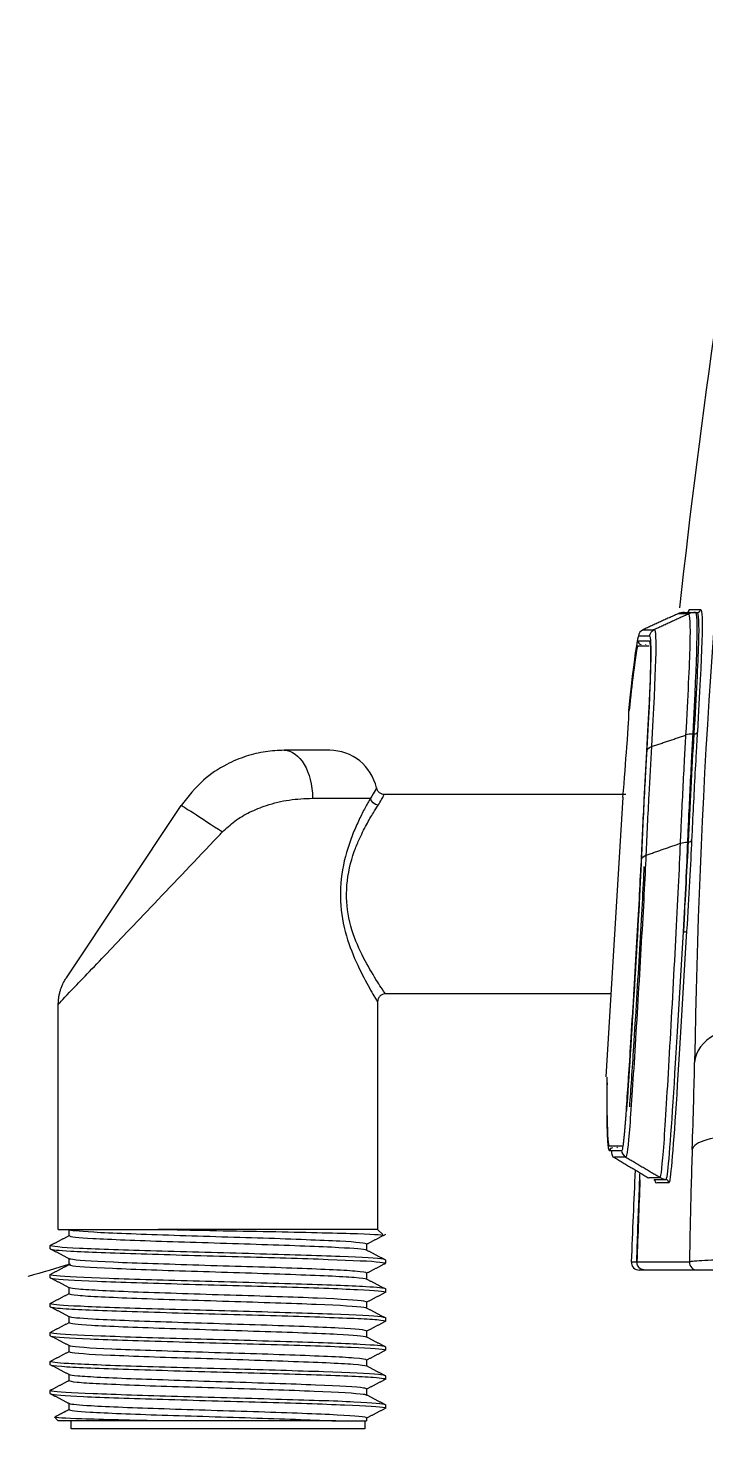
# Model space of a CAD drawing. Header units: millimetres. Extents: x 28 to 2364, y 8 to 1657.
# Drawn here: x 992.2 to 1034.7, y 453.9 to 541.7 of the extents above; entities that cross this region are included whole.
import ezdxf

# ---------------------------------------------------------------- set-up
doc = ezdxf.new("R2010")
doc.units = ezdxf.units.MM
doc.layers.get('0').update_dxf_attribs({"linetype": 'CONTINUOUS'})
doc.layers.add('1', color=7, linetype='CONTINUOUS')

msp = doc.modelspace()

# ---------------------------------------------------------------- linework, layer by layer
for p, q in [((1034.027, 505.086), (1034.148, 505.086)), ((1030.626, 503.086), (1030.605, 503.046)), ((1030.907, 503.086), (1030.892, 503.062)), ((1033.861, 497.475), (1033.948, 497.475)), ((1029.485, 493.507), (1028.421, 475.998)), ((1033.526, 490.704), (1033.591, 490.704)), ((1029.497, 471.658), (1029.436, 471.658)), ((1030.358, 464.414), (1030.352, 464.414)), ((1034.354, 463.898), (1034.281, 463.898))]:
    msp.add_line(p, q)
for centre, major_axis, ratio, start_param, end_param in [((1033.449, 505.286), (0, 0.2), 0.999832, 3.141593, 4.606154), ((1034.148, 505.286), (0, 0.2), 0.999668, 3.141593, 4.604228), ((1030.626, 503.286), (0, 0.2), 0.999832, 1.469058, 3.141593), ((1033.948, 497.627), (0.2, -0.012), 0.76159, 4.758042, 6.237621), ((1033.591, 490.857), (0.2, -0.009), 0.761835, 4.746985, 6.236678), ((1033.276, 485.142), (-0.2, 0.012), 0.29388, 1.588251, 3.110296), ((1036.969, 476.739), (-3, 0.048), 0.766004, 5.33841, 6.230913), ((1036.821, 471.317), (-2.998, 0.098), 0.31411, 4.722694, 6.248696), ((1028.831, 471.358), (0, -0.2), 0.999735, 3.141593, 4.563309), ((1030.511, 464.398), (0, -0.5), 0.999853, 4.675944, 6.283185), ((1034.15, 464.398), (0, -0.5), 0.999508, 4.685472, 6.283185)]:
    msp.add_ellipse(centre, major_axis=major_axis, ratio=ratio, start_param=start_param, end_param=end_param)
for points, degree in [([(1033.049, 505.383), (1034.389, 517.537), (1036.13, 529.644), (1038.273, 541.683)], 3), ([(1037.159, 525.21), (1035.29, 509.14), (1034.237, 493.032), (1033.975, 476.906)], 3), ([(1032.916, 504.995), (1030.747, 504.003)], 1), ([(1033.612, 504.996), (1031.443, 504.007)], 1), ([(1033.332, 505.086), (1033.189, 505.086), (1033.046, 505.055), (1032.917, 504.995)], 3), ([(1034.027, 505.086), (1033.884, 505.086), (1033.742, 505.055), (1033.612, 504.996)], 3), ([(1033.613, 505.18), (1033.628, 505.236), (1033.639, 505.264), (1033.648, 505.264)], 3), ([(1034.027, 505.086), (1034.19, 505.086), (1034.112, 502.334), (1033.861, 497.475)], 3), ([(1034.346, 505.264), (1034.542, 505.264), (1034.442, 502.527), (1034.147, 497.608)], 3), ([(1030.747, 504.003), (1030.59, 503.931), (1030.476, 503.772), (1030.458, 503.6)], 3), ([(1030.983, 496.377), (1031.249, 501.021), (1031.337, 503.615), (1031.154, 503.604)], 3), ([(1031.154, 503.604), (1031.172, 503.777), (1031.286, 503.936), (1031.443, 504.007)], 3), ([(1031.443, 504.007), (1031.629, 504.018), (1031.538, 501.371), (1031.268, 496.681)], 3), ([(1030.41, 502.986), (1030.605, 502.986), (1030.834, 502.986), (1031.105, 502.986)], 3), ([(1031.121, 503.306), (1031.303, 503.306), (1031.218, 500.737), (1030.957, 496.121)], 3), ([(1033.861, 497.472), (1033.715, 497.476), (1033.568, 497.454), (1033.436, 497.41)], 3), ([(1033.591, 490.704), (1033.693, 492.961), (1033.812, 495.218), (1033.948, 497.475)], 3), ([(1030.983, 496.377), (1030.998, 496.509), (1031.111, 496.629), (1031.268, 496.681)], 3), ([(1031.268, 496.681), (1033.435, 497.407)], 1), ([(1030.925, 489.877), (1033.093, 490.633)], 1), ([(1033.093, 490.633), (1033.227, 490.681), (1033.377, 490.706), (1033.526, 490.704)], 3), ([(1033.526, 490.704), (1033.471, 489.232), (1033.379, 487.27), (1033.276, 485.083)], 3), ([(1033.276, 485.083), (1033.409, 487.27), (1033.523, 489.232), (1033.591, 490.704)], 3), ([(1033.79, 490.841), (1033.722, 489.335), (1033.608, 487.347), (1033.476, 485.128)], 3), ([(1030.643, 489.569), (1030.657, 489.701), (1030.768, 489.823), (1030.925, 489.877)], 3), ([(1033.825, 471.448), (1033.895, 473.572), (1033.952, 475.463), (1033.975, 476.906)], 3), ([(1029.436, 471.658), (1029.152, 471.658), (1028.889, 471.658), (1028.645, 471.658)], 3), ([(1029.102, 471.604), (1029.114, 471.574), (1029.126, 471.558), (1029.139, 471.558)], 3), ([(1029.671, 470.974), (1029.527, 471.059), (1029.432, 471.221), (1029.426, 471.388)], 3), ([(1028.89, 470.983), (1031.068, 469.687)], 1), ([(1029.671, 470.974), (1031.819, 469.698)], 1), ([(1030.25, 470.153), (1030.161, 468.241), (1030.081, 466.329), (1030.011, 464.416)], 3), ([(1030.551, 469.556), (1030.481, 467.842), (1030.419, 466.128), (1030.365, 464.414)], 3), ([(1031.819, 469.698), (1031.931, 469.632), (1032.056, 469.587), (1032.185, 469.569)], 3), ([(1032.356, 469.364), (1032.36, 469.461), (1032.282, 469.555), (1032.185, 469.569)], 3), ([(1030.365, 464.398), (1030.365, 464.403), (1030.365, 464.409), (1030.365, 464.414)], 3)]:
    msp.add_open_spline(points, degree=degree)
for points, knots in [([(1033.612, 504.996), (1033.599, 504.996), (1033.586, 504.996), (1033.454, 504.995), (1033.343, 504.995), (1033.197, 504.995), (1033.156, 504.995), (1033.046, 504.995), (1032.979, 504.995), (1032.916, 504.995)], [0, 0, 0, 0, 0.048586, 0.048586, 0.495012, 0.495012, 0.676826, 0.676826, 1, 1, 1, 1]), ([(1033.332, 505.086), (1033.395, 505.086), (1033.461, 505.086), (1033.571, 505.086), (1033.612, 505.086), (1033.769, 505.086), (1033.893, 505.086), (1034.027, 505.086)], [0, 0, 0, 0, 0.323034, 0.323034, 0.50484, 0.50484, 1, 1, 1, 1]), ([(1033.435, 497.407), (1033.564, 499.829), (1033.664, 501.744), (1033.729, 504.334), (1033.695, 504.996), (1033.612, 504.996)], [0, 0, 0, 0, 0.5, 0.5, 1, 1, 1, 1]), ([(1033.648, 505.264), (1033.651, 505.264), (1033.653, 505.264), (1033.665, 505.264), (1033.675, 505.264), (1033.725, 505.264), (1033.767, 505.264), (1033.967, 505.264), (1034.146, 505.264), (1034.346, 505.264)], [0, 0, 0, 0, 0.012583, 0.012583, 0.062915, 0.062915, 0.264245, 0.264245, 1, 1, 1, 1]), ([(1033.948, 497.475), (1034.094, 499.909), (1034.198, 501.838), (1034.273, 504.407), (1034.245, 505.086), (1034.148, 505.086)], [0, 0, 0, 0, 0.5, 0.5, 1, 1, 1, 1]), ([(1030.458, 503.6), (1030.409, 503.603), (1030.249, 502.509), (1029.978, 500.13), (1029.913, 499.539), (1029.847, 498.903)], [0, 0, 0, 0, 0.777557, 0.777557, 1, 1, 1, 1]), ([(1031.154, 503.604), (1031.104, 503.604), (1031.056, 503.603), (1030.917, 503.602), (1030.829, 503.601), (1030.642, 503.6), (1030.546, 503.6), (1030.458, 503.6)], [0, 0, 0, 0, 0.181703, 0.181703, 0.545108, 0.545108, 1, 1, 1, 1]), ([(1030.747, 504.003), (1030.836, 504.003), (1030.932, 504.004), (1031.118, 504.004), (1031.206, 504.005), (1031.346, 504.006), (1031.394, 504.007), (1031.443, 504.007)], [0, 0, 0, 0, 0.454893, 0.454893, 0.818298, 0.818298, 1, 1, 1, 1]), ([(1029.853, 498.935), (1029.911, 499.486), (1029.967, 500), (1030.225, 502.256), (1030.379, 503.306), (1030.427, 503.306)], [0, 0, 0, 0, 0.205873, 0.205873, 1, 1, 1, 1]), ([(1030.41, 502.986), (1030.373, 502.986), (1030.273, 502.354), (1030.055, 500.588), (1029.968, 499.826), (1029.876, 498.964)], [0, 0, 0, 0, 0.652189, 0.652189, 1, 1, 1, 1]), ([(1030.427, 503.306), (1030.429, 503.306), (1030.432, 503.306), (1030.444, 503.306), (1030.454, 503.306), (1030.504, 503.306), (1030.545, 503.306), (1030.745, 503.306), (1030.922, 503.306), (1031.121, 503.306)], [0, 0, 0, 0, 0.012582, 0.012582, 0.06291, 0.06291, 0.264222, 0.264222, 1, 1, 1, 1]), ([(1029.485, 493.507), (1029.577, 494.644), (1029.664, 495.752), (1029.821, 497.892), (1029.869, 498.699), (1029.854, 498.893), (1029.851, 498.904), (1029.847, 498.903)], [0, 0, 0, 0, 0.39134, 0.39134, 0.926322, 0.926322, 1, 1, 1, 1]), ([(1033.861, 497.475), (1033.833, 496.976), (1033.805, 496.477), (1033.745, 495.347), (1033.712, 494.717), (1033.65, 493.455), (1033.62, 492.824), (1033.569, 491.697), (1033.547, 491.201), (1033.526, 490.704)], [0, 0, 0, 0, 0.221088, 0.221088, 0.500593, 0.500593, 0.780098, 0.780098, 1, 1, 1, 1]), ([(1034.147, 497.608), (1034.141, 497.522), (1034.136, 497.436), (1034.111, 497.005), (1034.091, 496.66), (1033.992, 494.935), (1033.919, 493.555), (1033.831, 491.73), (1033.81, 491.285), (1033.79, 490.841)], [0, 0, 0, 0, 0.03823, 0.03823, 0.191152, 0.191152, 0.802845, 0.802845, 1, 1, 1, 1]), ([(1031.268, 496.681), (1031.21, 495.678), (1031.155, 494.675), (1031.071, 493.039), (1031.04, 492.407), (1030.981, 491.142), (1030.952, 490.51), (1030.925, 489.877)], [0, 0, 0, 0, 0.442361, 0.442361, 0.72118, 0.72118, 1, 1, 1, 1]), ([(1033.093, 490.633), (1033.114, 491.131), (1033.137, 491.629), (1033.189, 492.758), (1033.22, 493.39), (1033.284, 494.652), (1033.317, 495.283), (1033.379, 496.412), (1033.407, 496.91), (1033.435, 497.407)], [0, 0, 0, 0, 0.220532, 0.220532, 0.500091, 0.500091, 0.779649, 0.779649, 1, 1, 1, 1]), ([(1030.957, 496.121), (1030.952, 496.035), (1030.947, 495.949), (1030.923, 495.517), (1030.904, 495.172), (1030.811, 493.446), (1030.743, 492.066), (1030.661, 490.239), (1030.642, 489.793), (1030.623, 489.348)], [0, 0, 0, 0, 0.03822, 0.03822, 0.191098, 0.191098, 0.802616, 0.802616, 1, 1, 1, 1]), ([(1030.643, 489.569), (1030.67, 490.202), (1030.698, 490.835), (1030.757, 492.1), (1030.788, 492.733), (1030.871, 494.37), (1030.925, 495.374), (1030.983, 496.377)], [0, 0, 0, 0, 0.278812, 0.278812, 0.557623, 0.557623, 1, 1, 1, 1]), ([(1031.819, 469.698), (1031.871, 469.699), (1031.958, 470.466), (1032.162, 473.214), (1032.275, 475.202), (1032.539, 479.766), (1032.677, 482.253), (1032.918, 486.931), (1033.027, 489.06), (1033.093, 490.633)], [0, 0, 0, 0, 0.25, 0.25, 0.5, 0.5, 0.75, 0.75, 1, 1, 1, 1]), ([(1030.925, 489.877), (1030.864, 488.455), (1030.757, 486.518), (1030.514, 482.337), (1030.376, 480.046), (1030.125, 475.978), (1030.008, 474.17), (1029.81, 471.658), (1029.729, 470.971), (1029.671, 470.974)], [0, 0, 0, 0, 0.25, 0.25, 0.5, 0.5, 0.75, 0.75, 1, 1, 1, 1]), ([(1029.706, 473.904), (1029.851, 475.847), (1030.031, 478.778), (1030.388, 484.691), (1030.561, 487.628), (1030.643, 489.569)], [0, 0, 0, 0, 0.5, 0.5, 1, 1, 1, 1]), ([(1030.623, 489.348), (1030.543, 487.438), (1030.376, 484.557), (1030.027, 478.742), (1029.85, 475.848), (1029.706, 473.904)], [0, 0, 0, 0, 0.5, 0.5, 1, 1, 1, 1]), ([(1029.712, 474.1), (1029.794, 475.191), (1029.886, 476.597), (1030.102, 480.02), (1030.23, 482.137), (1030.456, 486.008), (1030.553, 487.789), (1030.609, 489.104)], [0, 0, 0, 0, 0.291405, 0.291405, 0.645703, 0.645703, 1, 1, 1, 1]), ([(1029.913, 474.133), (1029.99, 475.167), (1030.077, 476.471), (1030.29, 479.806), (1030.424, 481.99), (1030.661, 485.989), (1030.765, 487.849), (1030.822, 489.18)], [0, 0, 0, 0, 0.270949, 0.270949, 0.635474, 0.635474, 1, 1, 1, 1]), ([(1032.185, 469.569), (1032.283, 469.567), (1032.44, 471.451), (1032.824, 477.429), (1033.067, 481.482), (1033.276, 485.083)], [0, 0, 0, 0, 0.5, 0.5, 1, 1, 1, 1]), ([(1033.476, 485.128), (1033.259, 481.469), (1033.011, 477.349), (1032.617, 471.276), (1032.459, 469.362), (1032.356, 469.364)], [0, 0, 0, 0, 0.5, 0.5, 1, 1, 1, 1]), ([(1028.48, 475.989), (1028.478, 475.845), (1028.476, 475.704), (1028.472, 475.295), (1028.469, 475.036), (1028.467, 474.545), (1028.467, 474.311), (1028.468, 473.87), (1028.47, 473.663), (1028.475, 473.273), (1028.478, 473.092), (1028.486, 472.755), (1028.491, 472.6), (1028.502, 472.317), (1028.508, 472.189), (1028.523, 471.961), (1028.53, 471.862), (1028.547, 471.691), (1028.557, 471.619), (1028.576, 471.504), (1028.587, 471.461), (1028.609, 471.403), (1028.621, 471.389), (1028.633, 471.388)], [0, 0, 0, 0, 0.048309, 0.048309, 0.143254, 0.143254, 0.238196, 0.238196, 0.333139, 0.333139, 0.42808, 0.42808, 0.523021, 0.523021, 0.617966, 0.617966, 0.71291, 0.71291, 0.807855, 0.807855, 0.903791, 0.903791, 1, 1, 1, 1]), ([(1028.487, 475.634), (1028.477, 474.792), (1028.479, 474.075), (1028.509, 472.27), (1028.563, 471.658), (1028.645, 471.658)], [0, 0, 0, 0, 0.325574, 0.325574, 1, 1, 1, 1]), ([(1029.426, 471.388), (1029.432, 471.388), (1029.439, 471.397), (1029.453, 471.432), (1029.461, 471.462), (1029.478, 471.542), (1029.487, 471.592), (1029.506, 471.713), (1029.515, 471.784), (1029.53, 471.905), (1029.535, 471.947), (1029.541, 472.001), (1029.542, 472.01), (1029.544, 472.028), (1029.545, 472.037), (1029.547, 472.056), (1029.548, 472.065), (1029.55, 472.084), (1029.551, 472.094), (1029.554, 472.113), (1029.555, 472.123), (1029.557, 472.143), (1029.558, 472.153), (1029.56, 472.173), (1029.561, 472.183), (1029.563, 472.204), (1029.564, 472.215), (1029.566, 472.236), (1029.567, 472.247), (1029.57, 472.269), (1029.571, 472.28), (1029.573, 472.302), (1029.574, 472.314), (1029.576, 472.337), (1029.577, 472.348), (1029.58, 472.371), (1029.581, 472.383), (1029.583, 472.407), (1029.584, 472.419), (1029.587, 472.444), (1029.588, 472.456), (1029.59, 472.481), (1029.591, 472.493), (1029.594, 472.519), (1029.595, 472.532), (1029.597, 472.558), (1029.598, 472.571), (1029.601, 472.597), (1029.602, 472.61), (1029.604, 472.637), (1029.606, 472.651), (1029.608, 472.678), (1029.609, 472.692), (1029.612, 472.72), (1029.613, 472.734), (1029.615, 472.762), (1029.617, 472.776), (1029.619, 472.805), (1029.62, 472.82), (1029.623, 472.849), (1029.624, 472.864), (1029.627, 472.893), (1029.628, 472.908), (1029.63, 472.938), (1029.632, 472.953), (1029.634, 472.984), (1029.636, 472.999), (1029.638, 473.03), (1029.639, 473.045), (1029.642, 473.076), (1029.643, 473.092), (1029.646, 473.123), (1029.647, 473.139), (1029.65, 473.171), (1029.651, 473.187), (1029.653, 473.219), (1029.655, 473.235), (1029.657, 473.267), (1029.659, 473.283), (1029.661, 473.316), (1029.663, 473.332), (1029.665, 473.365), (1029.666, 473.382), (1029.669, 473.416), (1029.67, 473.432), (1029.673, 473.466), (1029.674, 473.483), (1029.677, 473.517), (1029.678, 473.534), (1029.681, 473.568), (1029.682, 473.585), (1029.685, 473.619), (1029.686, 473.636), (1029.689, 473.669), (1029.69, 473.686), (1029.692, 473.718), (1029.694, 473.734), (1029.699, 473.801), (1029.702, 473.853), (1029.706, 473.904)], [0, 0, 0, 0, 0.094168, 0.094168, 0.204154, 0.204154, 0.314138, 0.314138, 0.424121, 0.424121, 0.47905, 0.47905, 0.48973, 0.48973, 0.500464, 0.500464, 0.511254, 0.511254, 0.5221, 0.5221, 0.533001, 0.533001, 0.543959, 0.543959, 0.554974, 0.554974, 0.566046, 0.566046, 0.577173, 0.577173, 0.588356, 0.588356, 0.599594, 0.599594, 0.610885, 0.610885, 0.622227, 0.622227, 0.63362, 0.63362, 0.645061, 0.645061, 0.656548, 0.656548, 0.668078, 0.668078, 0.679647, 0.679647, 0.691254, 0.691254, 0.702893, 0.702893, 0.714561, 0.714561, 0.726253, 0.726253, 0.737965, 0.737965, 0.749691, 0.749691, 0.761425, 0.761425, 0.773162, 0.773162, 0.784894, 0.784894, 0.796614, 0.796614, 0.808315, 0.808315, 0.819989, 0.819989, 0.831626, 0.831626, 0.843217, 0.843217, 0.854752, 0.854752, 0.866296, 0.866296, 0.877867, 0.877867, 0.889447, 0.889447, 0.901012, 0.901012, 0.912533, 0.912533, 0.92397, 0.92397, 0.935271, 0.935271, 0.946364, 0.946364, 0.957146, 0.957146, 0.96747, 0.96747, 1, 1, 1, 1]), ([(1028.633, 471.388), (1028.636, 471.388), (1028.639, 471.387), (1028.645, 471.387), (1028.647, 471.387), (1028.658, 471.388), (1028.667, 471.388), (1028.693, 471.388), (1028.711, 471.388), (1028.8, 471.389), (1028.873, 471.387), (1029.005, 471.387), (1029.064, 471.387), (1029.131, 471.387), (1029.138, 471.387), (1029.175, 471.387), (1029.205, 471.387), (1029.294, 471.387), (1029.353, 471.387), (1029.413, 471.387)], [0, 0, 0, 0, 0.012762, 0.012762, 0.021832, 0.021832, 0.058115, 0.058115, 0.13068, 0.13068, 0.420939, 0.420939, 0.646071, 0.646071, 0.674043, 0.674043, 0.785928, 0.785928, 1, 1, 1, 1]), ([(1029.671, 470.974), (1029.432, 470.973), (1029.207, 470.955), (1028.946, 470.98), (1028.891, 470.901), (1028.822, 471.071), (1028.801, 471.185), (1028.784, 471.356)], [0, 0, 0, 0, 0.728869, 0.728869, 0.911086, 0.911086, 1, 1, 1, 1]), ([(1029.413, 471.387), (1029.416, 471.387), (1029.42, 471.387), (1029.424, 471.387), (1029.425, 471.387), (1029.426, 471.388)], [0, 0, 0, 0, 0.7767, 0.7767, 1, 1, 1, 1]), ([(1033.825, 471.448), (1033.8, 470.697), (1033.778, 469.946), (1033.713, 467.601), (1033.677, 466.006), (1033.651, 464.412)], [0, 0, 0, 0, 0.32025, 0.32025, 1, 1, 1, 1]), ([(1030.352, 464.414), (1030.362, 464.747), (1030.373, 465.08), (1030.429, 466.746), (1030.479, 468.079), (1030.541, 469.603), (1030.549, 469.795), (1030.557, 469.988)], [0, 0, 0, 0, 0.179292, 0.179292, 0.896468, 0.896468, 1, 1, 1, 1]), ([(1031.043, 469.679), (1031.074, 469.671), (1031.107, 469.698), (1031.343, 469.698), (1031.577, 469.698), (1031.819, 469.698)], [0, 0, 0, 0, 0.128761, 0.128761, 1, 1, 1, 1]), ([(1031.415, 469.548), (1031.443, 469.545), (1031.473, 469.569), (1031.715, 469.568), (1031.944, 469.569), (1032.185, 469.569)], [0, 0, 0, 0, 0.120309, 0.120309, 1, 1, 1, 1]), ([(1032.356, 469.364), (1032.114, 469.364), (1031.886, 469.364), (1031.618, 469.365), (1031.563, 469.286), (1031.504, 469.474), (1031.493, 469.528), (1031.482, 469.597)], [0, 0, 0, 0, 0.761599, 0.761599, 0.951998, 0.951998, 1, 1, 1, 1]), ([(1030.011, 464.416), (1030.065, 464.416), (1030.12, 464.416), (1030.234, 464.415), (1030.292, 464.414), (1030.352, 464.414)], [0, 0, 0, 0, 0.499508, 0.499508, 1, 1, 1, 1]), ([(1030.365, 464.414), (1030.539, 464.413), (1030.726, 464.412), (1031.294, 464.41), (1031.707, 464.409), (1032.616, 464.409), (1033.111, 464.41), (1033.651, 464.412)], [0, 0, 0, 0, 0.211484, 0.211484, 0.605742, 0.605742, 1, 1, 1, 1]), ([(1030.874, 463.898), (1030.873, 463.898), (1030.872, 463.898), (1030.814, 463.899), (1030.757, 463.908), (1030.641, 463.949), (1030.582, 463.983), (1030.492, 464.064), (1030.457, 464.106), (1030.41, 464.189), (1030.393, 464.227), (1030.371, 464.309), (1030.365, 464.354), (1030.365, 464.398)], [0, 0, 0, 0, 0.004673, 0.004673, 0.254509, 0.254509, 0.529035, 0.529035, 0.724497, 0.724497, 0.861663, 0.861663, 1, 1, 1, 1]), ([(1033.651, 464.412), (1033.663, 464.43), (1033.737, 464.448), (1033.999, 464.481), (1034.193, 464.497), (1034.666, 464.523), (1034.95, 464.533), (1035.558, 464.548), (1035.886, 464.553), (1036.357, 464.556), (1036.497, 464.556), (1036.637, 464.555)], [0, 0, 0, 0, 0.232549, 0.232549, 0.466393, 0.466393, 0.694242, 0.694242, 0.91105, 0.91105, 1, 1, 1, 1]), ([(1030.852, 463.898), (1030.792, 463.898), (1030.734, 463.898), (1030.62, 463.898), (1030.565, 463.898), (1030.511, 463.898)], [0, 0, 0, 0, 0.500491, 0.500491, 1, 1, 1, 1]), ([(1034.15, 463.898), (1033.61, 463.898), (1033.116, 463.898), (1032.206, 463.898), (1031.794, 463.898), (1031.229, 463.898), (1031.046, 463.898), (1030.874, 463.898)], [0, 0, 0, 0, 0.395798, 0.395798, 0.791595, 0.791595, 1, 1, 1, 1]), ([(1036.637, 463.898), (1036.52, 463.898), (1036.404, 463.898), (1036.011, 463.898), (1035.737, 463.898), (1035.231, 463.898), (1034.994, 463.898), (1034.6, 463.898), (1034.44, 463.898), (1034.221, 463.898), (1034.16, 463.898), (1034.15, 463.898)], [0, 0, 0, 0, 0.088293, 0.088293, 0.303818, 0.303818, 0.531239, 0.531239, 0.765838, 0.765838, 1, 1, 1, 1])]:
    msp.add_open_spline(points, degree=3, knots=knots)
at = {"layer": '1', "color": 7, "linetype": 'Continuous'}
for p, q in [((1011.113, 496.45), (1008.26, 496.45)), ((1014.531, 493.7), (1029.675, 493.7)), ((994.617, 482.205), (1001.812, 492.999)), ((1028.737, 481.2), (1014.613, 481.2)), ((994.113, 466.45), (994.113, 480.541)), ((1014.113, 480.701), (1014.113, 466.45)), ((994.113, 466.45), (1000.366, 466.45)), ((994.797, 466.055), (994.797, 466.43)), ((1014.113, 466.45), (1000.366, 466.45)), ((1014.113, 466.45), (1014.443, 466.12)), ((993.613, 465.234), (993.613, 465.437)), ((1013.428, 465.525), (1013.428, 465.156)), ((994.797, 464.239), (994.797, 464.607)), ((1014.613, 464.53), (1014.613, 464.327)), ((993.613, 463.418), (993.613, 463.625)), ((1013.428, 463.708), (1013.428, 463.343)), ((994.797, 462.425), (994.797, 462.793)), ((1014.613, 462.715), (1014.613, 462.512)), ((993.613, 461.606), (993.613, 461.808)), ((1013.428, 461.896), (1013.428, 461.528)), ((994.797, 460.612), (994.797, 460.979)), ((1014.613, 460.903), (1014.613, 460.697)), ((993.613, 459.79), (993.613, 459.995)), ((1013.428, 460.081), (1013.428, 459.714)), ((994.797, 458.796), (994.797, 459.164)), ((1014.613, 459.086), (1014.613, 458.885)), ((993.613, 457.976), (993.613, 458.181)), ((1013.428, 458.266), (1013.428, 457.9)), ((994.797, 456.983), (994.797, 457.35)), ((1014.613, 457.274), (1014.613, 457.068)), ((993.613, 456.163), (993.613, 456.365)), ((1013.428, 456.453), (1013.428, 456.085)), ((994.797, 455.168), (994.797, 455.536)), ((1014.613, 455.459), (1014.613, 455.255)), ((994.113, 454.45), (993.939, 454.624)), ((1013.428, 454.637), (1013.428, 454.45)), ((1000.861, 454.45), (994.113, 454.45)), ((994.913, 453.95), (994.913, 454.45)), ((1004.113, 453.95), (994.913, 453.95)), ((1013.313, 453.95), (1004.113, 453.95)), ((1011.492, 454.45), (1013.428, 454.45)), ((1013.313, 454.45), (1013.313, 453.95))]:
    msp.add_line(p, q, dxfattribs=at)
at = {"layer": '1', "color": 8, "linetype": 'Continuous'}
for p, q in [((1010.038, 493.45), (1013.669, 493.45)), ((992.241, 463.524), (992.214, 463.501))]:
    msp.add_line(p, q, dxfattribs=at)
at = {"layer": '1', "color": 7, "linetype": 'Continuous'}
msp.add_arc((1011.113, 493.45), 3, 12.38051, 90, dxfattribs=at)
at = {"layer": '1', "color": 7, "linetype": 'Continuous', "extrusion": (0, 0, -1)}
for centre, major_axis, ratio, start_param, end_param in [((1008.26, 493.45), (0, 3), 0.592525, 0, 1.570796), ((1004.308, 491.335), (2.496, -1.664), 0.015491, 3.141593, 4.735621)]:
    msp.add_ellipse(centre, major_axis=major_axis, ratio=ratio, start_param=start_param, end_param=end_param, dxfattribs=at)
at = {"layer": '1', "color": 8, "linetype": 'Continuous', "extrusion": (0, 0, -1)}
msp.add_ellipse((1014.147, 493.45), major_axis=(-0.429, 0.257), ratio=0.857305, start_param=4.238693, end_param=5.674156, dxfattribs=at)
at = {"layer": '1', "color": 7, "linetype": 'Continuous'}
for points, knots in [([(1008.26, 496.45), (1007.873, 496.433), (1007.087, 496.4), (1005.86, 496.105), (1004.525, 495.546), (1003.053, 494.578), (1002.249, 493.554), (1001.812, 492.999)], [0, 0, 0, 0, 0.161463, 0.328078, 0.501172, 0.7291, 1, 1, 1, 1]), ([(1014.043, 494.093), (1014.043, 494.093), (1014.045, 494.094), (1014.003, 493.996), (1013.782, 493.634), (1013.669, 493.45)], [0, 0, 0, 0, 0.002495, 0.494127, 1, 1, 1, 1]), ([(1014.043, 494.093), (1014.056, 494.037), (1014.097, 493.934), (1014.211, 493.802), (1014.365, 493.718), (1014.475, 493.7), (1014.531, 493.7)], [0, 0, 0, 0, 0.24269, 0.5, 0.75731, 1, 1, 1, 1]), ([(1013.669, 493.45), (1013.56, 493.258), (1013.345, 492.879), (1012.961, 492.139), (1012.583, 491.284), (1012.111, 490.006), (1011.718, 488.164), (1011.863, 485.091), (1013.07, 482.497), (1013.934, 480.97), (1014.112, 480.701), (1014.113, 480.7)], [0, 0, 0, 0, 0.064153, 0.126679, 0.188982, 0.252477, 0.379249, 0.503111, 0.750478, 0.878969, 1, 1, 1, 1]), ([(1014.147, 493.005), (1014.225, 493.132), (1014.386, 493.395), (1014.505, 493.639), (1014.53, 493.698), (1014.531, 493.7)], [0, 0, 0, 0, 0.310337, 0.642768, 1, 1, 1, 1]), ([(1014.613, 481.2), (1014.613, 481.2), (1014.613, 481.2), (1014.427, 481.432), (1013.782, 482.451), (1012.923, 483.994), (1012.229, 485.874), (1012.099, 488.082), (1012.487, 489.748), (1012.995, 490.957), (1013.406, 491.79), (1013.829, 492.513), (1014.051, 492.856), (1014.147, 493.005)], [0, 0, 0, 0, 0.000134, 0.113989, 0.249469, 0.374964, 0.499212, 0.618351, 0.748356, 0.797428, 0.873988, 0.945299, 1, 1, 1, 1]), ([(994.113, 480.541), (994.113, 480.541), (994.112, 480.541), (994.697, 481.181), (996.53, 483.078), (998.447, 485.091), (1000.788, 487.55), (1002.859, 489.727), (1004.299, 491.237), (1004.392, 491.335)], [0, 0, 0, 0, 0.000467, 0.195393, 0.428425, 0.54658, 0.68232, 0.979466, 1, 1, 1, 1]), ([(1014.613, 481.2), (1014.548, 481.199), (1014.454, 481.181), (1014.337, 481.121), (1014.257, 481.056), (1014.192, 480.976), (1014.131, 480.859), (1014.113, 480.765), (1014.113, 480.7)], [0, 0, 0, 0, 0.239457, 0.368361, 0.5, 0.631639, 0.760543, 1, 1, 1, 1]), ([(1013.428, 465.522), (1013.427, 465.58), (1012.827, 465.648), (1010.588, 465.76), (1008.865, 465.833), (1005.039, 465.951), (1002.904, 466.015), (999.111, 466.144), (997.435, 466.199), (995.338, 466.325), (994.801, 466.372), (994.798, 466.429)], [0, 0, 0, 0, 0.19491, 0.19491, 0.401656, 0.401656, 0.608402, 0.608402, 0.815149, 0.815149, 1, 1, 1, 1]), ([(994.798, 466.056), (994.801, 466.001), (995.319, 465.938), (997.373, 465.828), (999.037, 465.758), (1002.816, 465.637), (1004.951, 465.576), (1008.787, 465.445), (1010.522, 465.391), (1012.683, 465.268), (1013.283, 465.221), (1013.405, 465.168)], [0, 0, 0, 0, 0.186294, 0.186294, 0.397604, 0.397604, 0.608913, 0.608913, 0.820222, 0.820222, 1, 1, 1, 1]), ([(1000.366, 466.45), (1002.444, 466.406), (1004.761, 466.362), (1009.115, 466.283), (1011.045, 466.234), (1013.71, 466.159), (1014.444, 466.114), (1014.488, 466.074)], [0, 0, 0, 0, 0.337289, 0.337289, 0.674578, 0.674578, 1, 1, 1, 1]), ([(1014.591, 464.549), (1014.57, 464.558), (1014.532, 464.567), (1014.146, 464.628), (1013.177, 464.69), (1010.333, 464.808), (1008.428, 464.856), (1004.371, 464.98), (1002.211, 465.031), (998.311, 465.144), (996.628, 465.209), (994.271, 465.314), (993.623, 465.38), (993.613, 465.438), (993.613, 465.439), (993.613, 465.439)], [0, 0, 0, 0, 0.031491, 0.031491, 0.224922, 0.224922, 0.418354, 0.418354, 0.611785, 0.611785, 0.805216, 0.805216, 0.998647, 0.998647, 1, 1, 1, 1]), ([(993.623, 465.22), (993.692, 465.177), (994.129, 465.14), (995.902, 465.033), (997.468, 464.977), (1001.159, 464.867), (1003.319, 464.797), (1007.442, 464.692), (1009.431, 464.634), (1012.586, 464.512), (1013.725, 464.467), (1014.501, 464.377), (1014.617, 464.351), (1014.609, 464.326)], [0, 0, 0, 0, 0.147783, 0.147783, 0.339392, 0.339392, 0.531001, 0.531001, 0.722609, 0.722609, 0.914218, 0.914218, 1, 1, 1, 1]), ([(994.798, 464.241), (994.797, 464.228), (994.824, 464.215), (995.151, 464.133), (996.075, 464.077), (998.946, 463.951), (1000.817, 463.884), (1004.836, 463.768), (1006.902, 463.695), (1010.43, 463.576), (1011.848, 463.509), (1013.106, 463.412), (1013.361, 463.379), (1013.414, 463.344)], [0, 0, 0, 0, 0.043662, 0.043662, 0.253306, 0.253306, 0.462949, 0.462949, 0.672593, 0.672593, 0.882236, 0.882236, 1, 1, 1, 1]), ([(1013.424, 463.709), (1013.432, 463.749), (1013.186, 463.79), (1011.905, 463.892), (1010.503, 463.951), (1006.995, 464.082), (1004.932, 464.133), (1000.907, 464.268), (999.026, 464.325), (996.127, 464.45), (995.184, 464.518), (994.851, 464.584), (994.823, 464.593), (994.809, 464.602)], [0, 0, 0, 0, 0.131709, 0.131709, 0.341182, 0.341182, 0.550654, 0.550654, 0.760127, 0.760127, 0.9696, 0.9696, 1, 1, 1, 1]), ([(1014.602, 462.729), (1014.536, 462.771), (1014.116, 462.808), (1012.384, 462.913), (1010.855, 462.97), (1007.152, 463.08), (1005.017, 463.149), (1000.889, 463.255), (998.876, 463.313), (995.72, 463.434), (994.545, 463.48), (993.693, 463.575), (993.572, 463.606), (993.627, 463.636)], [0, 0, 0, 0, 0.142987, 0.142987, 0.331871, 0.331871, 0.520755, 0.520755, 0.709639, 0.709639, 0.898523, 0.898523, 1, 1, 1, 1]), ([(993.633, 463.402), (993.655, 463.391), (993.7, 463.381), (994.121, 463.319), (995.109, 463.256), (998.001, 463.139), (999.883, 463.091), (1003.998, 462.965), (1006.145, 462.916), (1010.001, 462.803), (1011.696, 462.737), (1013.984, 462.633), (1014.612, 462.567), (1014.613, 462.51)], [0, 0, 0, 0, 0.036581, 0.036581, 0.229729, 0.229729, 0.422877, 0.422877, 0.616025, 0.616025, 0.809173, 0.809173, 1, 1, 1, 1]), ([(994.804, 462.426), (994.796, 462.392), (994.977, 462.357), (996.023, 462.258), (997.343, 462.202), (1000.719, 462.069), (1002.773, 462.018), (1006.8, 461.886), (1008.747, 461.824), (1011.787, 461.704), (1012.839, 461.633), (1013.335, 461.561), (1013.392, 461.548), (1013.416, 461.533)], [0, 0, 0, 0, 0.113598, 0.113598, 0.323269, 0.323269, 0.532939, 0.532939, 0.742609, 0.742609, 0.95228, 0.95228, 1, 1, 1, 1]), ([(1013.428, 461.894), (1013.432, 461.912), (1013.377, 461.931), (1012.882, 462.019), (1011.849, 462.072), (1008.839, 462.203), (1006.9, 462.265), (1002.877, 462.383), (1000.816, 462.457), (997.417, 462.574), (996.078, 462.644), (995.063, 462.732), (994.876, 462.759), (994.821, 462.787)], [0, 0, 0, 0, 0.063163, 0.063163, 0.273582, 0.273582, 0.484, 0.484, 0.694418, 0.694418, 0.904837, 0.904837, 1, 1, 1, 1]), ([(1014.601, 460.914), (1014.573, 460.932), (1014.487, 460.949), (1013.878, 461.017), (1012.779, 461.084), (1009.742, 461.195), (1007.771, 461.248), (1003.66, 461.373), (1001.522, 461.419), (997.725, 461.537), (996.136, 461.597), (994.126, 461.699), (993.618, 461.759), (993.613, 461.81)], [0, 0, 0, 0, 0.058749, 0.058749, 0.251022, 0.251022, 0.443295, 0.443295, 0.635568, 0.635568, 0.827841, 0.827841, 1, 1, 1, 1]), ([(993.633, 461.588), (993.713, 461.553), (994.04, 461.521), (995.488, 461.425), (996.952, 461.364), (1000.518, 461.257), (1002.65, 461.187), (1006.793, 461.079), (1008.84, 461.026), (1012.154, 460.902), (1013.408, 460.856), (1014.44, 460.762), (1014.619, 460.729), (1014.61, 460.697)], [0, 0, 0, 0, 0.122242, 0.122242, 0.314973, 0.314973, 0.507705, 0.507705, 0.700436, 0.700436, 0.893168, 0.893168, 1, 1, 1, 1]), ([(994.799, 460.613), (994.802, 460.56), (995.289, 460.498), (997.25, 460.39), (998.898, 460.32), (1002.645, 460.199), (1004.783, 460.138), (1008.639, 460.007), (1010.394, 459.954), (1012.641, 459.829), (1013.277, 459.78), (1013.405, 459.726)], [0, 0, 0, 0, 0.1807, 0.1807, 0.392082, 0.392082, 0.603464, 0.603464, 0.814846, 0.814846, 1, 1, 1, 1]), ([(1013.428, 460.079), (1013.426, 460.139), (1012.795, 460.208), (1010.479, 460.322), (1008.738, 460.394), (1004.896, 460.512), (1002.756, 460.578), (998.993, 460.705), (997.328, 460.761), (995.417, 460.879), (994.922, 460.921), (994.819, 460.969)], [0, 0, 0, 0, 0.203577, 0.203577, 0.414574, 0.414574, 0.625571, 0.625571, 0.836568, 0.836568, 1, 1, 1, 1]), ([(1014.591, 459.107), (1014.48, 459.153), (1013.942, 459.194), (1011.914, 459.306), (1010.286, 459.358), (1006.469, 459.472), (1004.306, 459.539), (1000.221, 459.643), (998.269, 459.707), (995.298, 459.822), (994.248, 459.871), (993.68, 459.956), (993.609, 459.976), (993.614, 459.996)], [0, 0, 0, 0, 0.160279, 0.160279, 0.353228, 0.353228, 0.546176, 0.546176, 0.739124, 0.739124, 0.932073, 0.932073, 1, 1, 1, 1]), ([(993.622, 459.777), (993.632, 459.771), (993.649, 459.765), (993.9, 459.706), (994.765, 459.648), (997.458, 459.527), (999.278, 459.481), (1003.322, 459.357), (1005.477, 459.303), (1009.43, 459.194), (1011.205, 459.126), (1013.721, 459.02), (1014.481, 458.958), (1014.607, 458.893), (1014.612, 458.887), (1014.612, 458.882)], [0, 0, 0, 0, 0.021819, 0.021819, 0.21389, 0.21389, 0.40596, 0.40596, 0.59803, 0.59803, 0.790101, 0.790101, 0.982171, 0.982171, 1, 1, 1, 1]), ([(1013.423, 458.266), (1013.428, 458.307), (1013.162, 458.351), (1011.824, 458.453), (1010.383, 458.513), (1006.865, 458.643), (1004.769, 458.695), (1000.783, 458.83), (998.889, 458.886), (996.057, 459.012), (995.132, 459.079), (994.842, 459.144), (994.82, 459.151), (994.808, 459.159)], [0, 0, 0, 0, 0.136128, 0.136128, 0.345665, 0.345665, 0.555203, 0.555203, 0.764741, 0.764741, 0.974278, 0.974278, 1, 1, 1, 1]), ([(993.614, 457.975), (993.624, 457.941), (993.867, 457.908), (995.108, 457.817), (996.463, 457.751), (999.892, 457.646), (1001.986, 457.58), (1006.135, 457.465), (1008.23, 457.417), (1011.691, 457.293), (1013.054, 457.244), (1014.415, 457.143), (1014.668, 457.098), (1014.601, 457.056)], [0, 0, 0, 0, 0.11571, 0.11571, 0.302915, 0.302915, 0.49012, 0.49012, 0.677326, 0.677326, 0.864531, 0.864531, 1, 1, 1, 1]), ([(1014.595, 457.287), (1014.551, 457.31), (1014.407, 457.332), (1013.566, 457.407), (1012.344, 457.476), (1009.126, 457.582), (1007.099, 457.641), (1002.95, 457.764), (1000.842, 457.808), (997.17, 457.93), (995.68, 457.985), (994.001, 458.084), (993.615, 458.136), (993.615, 458.182)], [0, 0, 0, 0, 0.07755, 0.07755, 0.270164, 0.270164, 0.462777, 0.462777, 0.65539, 0.65539, 0.848004, 0.848004, 1, 1, 1, 1]), ([(994.798, 458.799), (994.797, 458.788), (994.817, 458.776), (995.092, 458.696), (995.994, 458.638), (998.788, 458.515), (1000.671, 458.445), (1004.648, 458.331), (1006.749, 458.257), (1010.29, 458.137), (1011.751, 458.072), (1013.065, 457.973), (1013.342, 457.939), (1013.408, 457.905)], [0, 0, 0, 0, 0.037938, 0.037938, 0.248253, 0.248253, 0.458568, 0.458568, 0.668883, 0.668883, 0.879198, 0.879198, 1, 1, 1, 1]), ([(1013.425, 456.452), (1013.429, 456.471), (1013.366, 456.492), (1012.824, 456.581), (1011.761, 456.633), (1008.706, 456.765), (1006.771, 456.825), (1002.712, 456.945), (1000.69, 457.018), (997.299, 457.135), (996.004, 457.205), (995.031, 457.292), (994.859, 457.319), (994.813, 457.347)], [0, 0, 0, 0, 0.067632, 0.067632, 0.277484, 0.277484, 0.487337, 0.487337, 0.697189, 0.697189, 0.907042, 0.907042, 1, 1, 1, 1]), ([(1014.604, 455.472), (1014.518, 455.527), (1013.832, 455.576), (1011.409, 455.699), (1009.691, 455.747), (1005.776, 455.865), (1003.596, 455.927), (999.569, 456.032), (997.689, 456.1), (994.914, 456.209), (993.995, 456.263), (993.644, 456.341), (993.612, 456.355), (993.613, 456.368)], [0, 0, 0, 0, 0.187651, 0.187651, 0.379507, 0.379507, 0.571363, 0.571363, 0.763219, 0.763219, 0.955075, 0.955075, 1, 1, 1, 1]), ([(994.801, 456.983), (994.791, 456.951), (994.953, 456.918), (995.938, 456.819), (997.209, 456.766), (1000.571, 456.631), (1002.586, 456.581), (1006.645, 456.449), (1008.592, 456.385), (1011.681, 456.266), (1012.77, 456.194), (1013.323, 456.121), (1013.392, 456.105), (1013.416, 456.088)], [0, 0, 0, 0, 0.108186, 0.108186, 0.317301, 0.317301, 0.526416, 0.526416, 0.735531, 0.735531, 0.944647, 0.944647, 1, 1, 1, 1]), ([(993.635, 456.142), (993.766, 456.089), (994.496, 456.038), (996.943, 455.917), (998.693, 455.87), (1002.649, 455.75), (1004.803, 455.69), (1008.84, 455.583), (1010.685, 455.515), (1013.405, 455.407), (1014.293, 455.351), (1014.588, 455.277), (1014.612, 455.265), (1014.611, 455.254)], [0, 0, 0, 0, 0.187316, 0.187316, 0.380784, 0.380784, 0.574252, 0.574252, 0.76772, 0.76772, 0.961188, 0.961188, 1, 1, 1, 1]), ([(1013.428, 454.637), (1013.427, 454.699), (1012.769, 454.767), (1010.362, 454.883), (1008.618, 454.956), (1004.743, 455.073), (1002.617, 455.14), (998.867, 455.267), (997.228, 455.323), (995.393, 455.438), (994.928, 455.479), (994.822, 455.525)], [0, 0, 0, 0, 0.208774, 0.208774, 0.42009, 0.42009, 0.631406, 0.631406, 0.842722, 0.842722, 1, 1, 1, 1]), ([(1000.861, 454.45), (998.708, 454.491), (996.851, 454.538), (994.509, 454.611), (993.911, 454.653), (993.874, 454.689)], [0, 0, 0, 0, 0.535899, 0.535899, 1, 1, 1, 1]), ([(994.799, 455.17), (994.801, 455.118), (995.255, 455.059), (997.135, 454.951), (998.753, 454.883), (1002.483, 454.76), (1004.605, 454.702), (1008.497, 454.569), (1010.249, 454.517), (1011.492, 454.45)], [0, 0, 0, 0, 0.216552, 0.216552, 0.477701, 0.477701, 0.738851, 0.738851, 1, 1, 1, 1]), ([(1011.492, 454.45), (1010.359, 454.45), (1008.694, 454.45), (1004.882, 454.45), (1002.808, 454.45), (1000.861, 454.45)], [0, 0, 0, 0, 0.5, 0.5, 1, 1, 1, 1])]:
    msp.add_open_spline(points, degree=3, knots=knots, dxfattribs=at)
at = {"layer": '1', "color": 8, "linetype": 'Continuous'}
msp.add_open_spline([(1004.392, 491.335), (1004.645, 491.572), (1005.163, 492.057), (1006.114, 492.606), (1007.266, 493.071), (1008.637, 493.393), (1009.556, 493.43), (1010.038, 493.45)], degree=3, knots=[0, 0, 0, 0, 0.157669, 0.322601, 0.49957, 0.737903, 1, 1, 1, 1], dxfattribs=at)
at = {"layer": '1', "color": 7, "linetype": 'Continuous'}
for points, degree in [([(994.113, 480.541), (994.118, 481.448), (994.617, 482.205)], 2), ([(993.599, 465.439), (994.198, 465.752), (994.797, 466.064)], 2), ([(1014.613, 466.132), (1014.021, 465.823), (1013.428, 465.515)], 2), ([(994.82, 464.595), (994.21, 464.913), (993.599, 465.232)], 2), ([(1013.393, 465.175), (1014.003, 464.857), (1014.613, 464.539)], 2), ([(994.861, 464.28), (993.999, 464.008), (993.107, 463.754), (992.214, 463.501)], 3), ([(993.603, 463.627), (994.2, 463.939), (994.797, 464.25)], 2), ([(1014.619, 464.32), (1014.023, 464.01), (1013.428, 463.7)], 2), ([(994.831, 462.775), (994.22, 463.094), (993.61, 463.412)], 2), ([(1013.404, 463.355), (1014.014, 463.037), (1014.625, 462.719)], 2), ([(993.613, 461.818), (994.205, 462.126), (994.797, 462.435)], 2), ([(1014.627, 462.51), (1014.027, 462.198), (1013.428, 461.886)], 2), ([(994.831, 460.961), (994.221, 461.279), (993.611, 461.597)], 2), ([(1013.404, 461.541), (1014.014, 461.223), (1014.625, 460.904)], 2), ([(993.603, 459.998), (994.2, 460.31), (994.797, 460.621)], 2), ([(1014.62, 460.692), (1014.024, 460.382), (1013.428, 460.071)], 2), ([(994.82, 459.152), (994.21, 459.47), (993.599, 459.789)], 2), ([(1013.392, 459.732), (1014.003, 459.414), (1014.613, 459.096)], 2), ([(1014.613, 458.875), (1014.02, 458.566), (1013.428, 458.257)], 2), ([(993.599, 458.182), (994.198, 458.494), (994.797, 458.807)], 2), ([(994.823, 457.336), (994.213, 457.654), (993.602, 457.973)], 2), ([(1013.398, 457.915), (1014.009, 457.597), (1014.619, 457.279)], 2), ([(993.61, 456.373), (994.204, 456.683), (994.797, 456.992)], 2), ([(1014.624, 457.066), (1014.026, 456.754), (1013.428, 456.443)], 2), ([(994.834, 455.517), (994.224, 455.835), (993.613, 456.153)], 2), ([(1013.406, 456.097), (1014.016, 455.779), (1014.627, 455.46)], 2), ([(993.937, 454.729), (994.367, 454.954), (994.797, 455.178)], 2), ([(1014.625, 455.252), (1014.027, 454.94), (1013.428, 454.628)], 2)]:
    msp.add_open_spline(points, degree=degree, dxfattribs=at)

doc.saveas('drawing.dxf')
